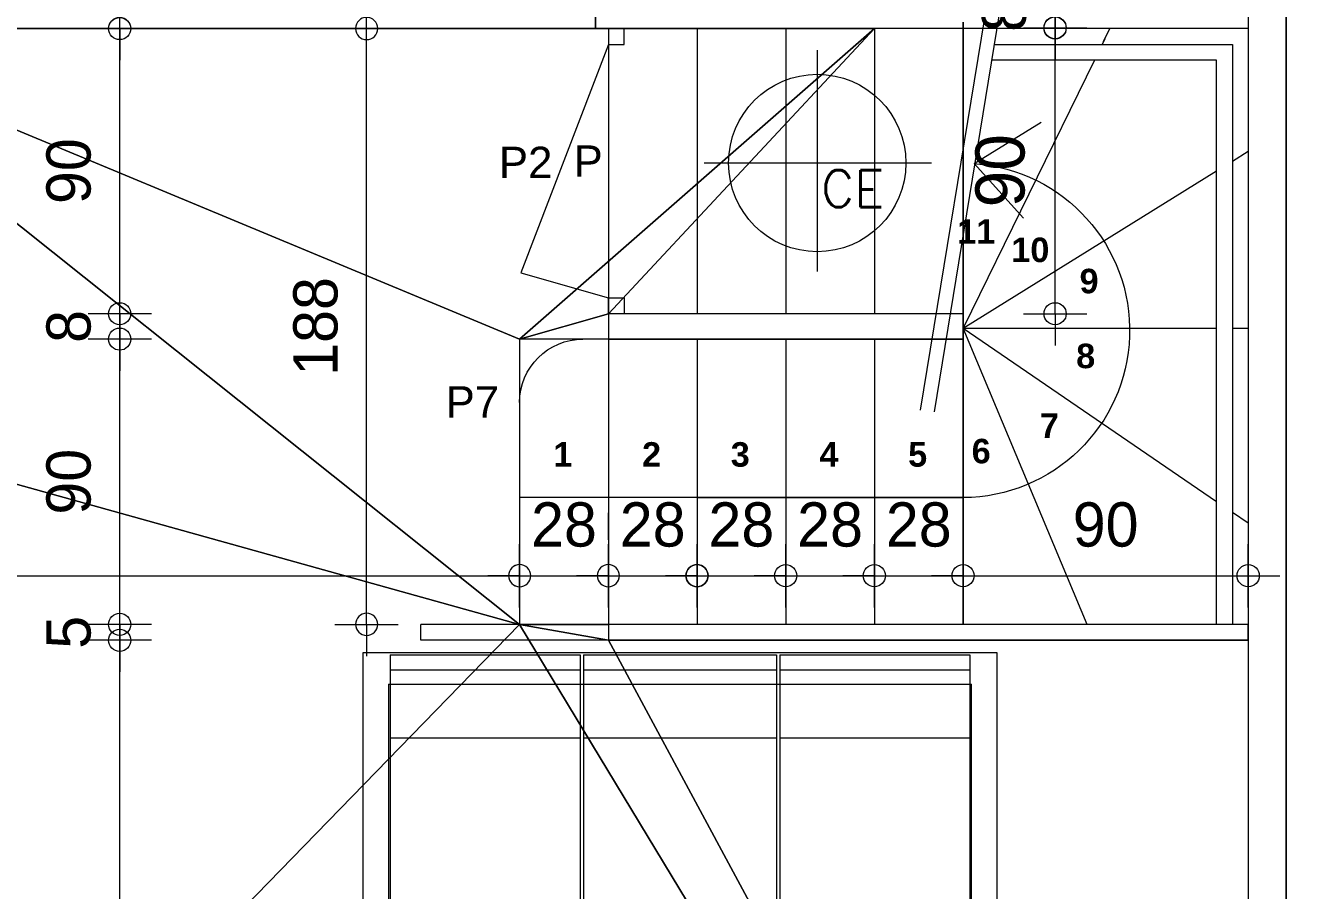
# Model space of a CAD drawing. Header units: metres. Extents: x -30.4 to 29.6, y -50.6 to 0.4.
# Drawn here: x -20.019 to -16.015, y -26.335 to -23.605 of the extents above; entities that cross this region are included whole.
import ezdxf
from ezdxf.enums import TextEntityAlignment as Align
from ezdxf.lldxf.tags import DXFTag

# ---------------------------------------------------------------- set-up
doc = ezdxf.new("R2010")
doc.units = ezdxf.units.M
doc.header["$MEASUREMENT"] = 0
doc.layers.add('Calque commun', color=7, linetype='Continuous')
doc.layers.add('Textes', color=7, linetype='Continuous')
doc.styles.add('Arial12', font='arialbd.ttf', dxfattribs={"height": 0.077267})
doc.styles.add('Arial4', font='arial.ttf', dxfattribs={"height": 0.098961})
doc.styles.add('Century Gothic', font='GOTHIC.TTF', dxfattribs={"height": 0.139636})
doc.styles.add('Century Gothic Gras', font='txt.shx', dxfattribs={"height": 0.116336})
doc.styles.add('Century Gothic19', font='GOTHIC.TTF', dxfattribs={"height": 0.155151})
tags = doc.linetypes.add('DASHDOT2', pattern=[0.5, 0.25, -0.125, 0, -0.125]).pattern_tags.tags
tags[10:11] = [DXFTag(74, 4), DXFTag(75, 0), DXFTag(340, '0'), DXFTag(46, 1.0), DXFTag(50, 0.0), DXFTag(44, 0.0), DXFTag(45, 0.0)]
tags[8:9] = [DXFTag(74, 4), DXFTag(75, 0), DXFTag(340, '0'), DXFTag(46, 1.0), DXFTag(50, 0.0), DXFTag(44, 0.0), DXFTag(45, 0.0)]
tags[6:7] = [DXFTag(74, 4), DXFTag(75, 0), DXFTag(340, '0'), DXFTag(46, 1.0), DXFTag(50, 0.0), DXFTag(44, 0.0), DXFTag(45, 0.0)]
tags[4:5] = [DXFTag(74, 4), DXFTag(75, 0), DXFTag(340, '0'), DXFTag(46, 1.0), DXFTag(50, 0.0), DXFTag(44, 0.0), DXFTag(45, 0.0)]
tags = doc.linetypes.add('DOT2', pattern=[0.125, 0, -0.125]).pattern_tags.tags
tags[6:7] = [DXFTag(74, 4), DXFTag(75, 0), DXFTag(340, '0'), DXFTag(46, 1.0), DXFTag(50, 0.0), DXFTag(44, 0.0), DXFTag(45, 0.0)]
tags[4:5] = [DXFTag(74, 4), DXFTag(75, 0), DXFTag(340, '0'), DXFTag(46, 1.0), DXFTag(50, 0.0), DXFTag(44, 0.0), DXFTag(45, 0.0)]
tags = doc.linetypes.add('HIDDEN', pattern=[0.375, 0.25, -0.125]).pattern_tags.tags
tags[6:7] = [DXFTag(74, 4), DXFTag(75, 0), DXFTag(340, '0'), DXFTag(46, 1.0), DXFTag(50, 0.0), DXFTag(44, 0.0), DXFTag(45, 0.0)]
tags[4:5] = [DXFTag(74, 4), DXFTag(75, 0), DXFTag(340, '0'), DXFTag(46, 1.0), DXFTag(50, 0.0), DXFTag(44, 0.0), DXFTag(45, 0.0)]
tags = doc.linetypes.add('HIDDEN2', pattern=[0.1875, 0.125, -0.0625]).pattern_tags.tags
tags[6:7] = [DXFTag(74, 4), DXFTag(75, 0), DXFTag(340, '0'), DXFTag(46, 1.0), DXFTag(50, 0.0), DXFTag(44, 0.0), DXFTag(45, 0.0)]
tags[4:5] = [DXFTag(74, 4), DXFTag(75, 0), DXFTag(340, '0'), DXFTag(46, 1.0), DXFTag(50, 0.0), DXFTag(44, 0.0), DXFTag(45, 0.0)]
tags = doc.linetypes.add('HIDDENX2', pattern=[0.75, 0.5, -0.25]).pattern_tags.tags
tags[6:7] = [DXFTag(74, 4), DXFTag(75, 0), DXFTag(340, '0'), DXFTag(46, 1.0), DXFTag(50, 0.0), DXFTag(44, 0.0), DXFTag(45, 0.0)]
tags[4:5] = [DXFTag(74, 4), DXFTag(75, 0), DXFTag(340, '0'), DXFTag(46, 1.0), DXFTag(50, 0.0), DXFTag(44, 0.0), DXFTag(45, 0.0)]

# ---------------------------------------------------------------- blocks, each defined once
blk = doc.blocks.new('Block25478')
at = {"layer": 'Calque commun', "color": 7, "linetype": 'Continuous', "lineweight": 9}
for p, q in [((-16.0388, -20.8153), (-16.0388, -29.4153)), ((-16.1588, -20.9353), (-16.1588, -29.2952))]:
    blk.add_line(p, q, dxfattribs=at)
blk = doc.blocks.new('ce')
at = {"layer": 'Calque commun', "color": 6, "linetype": 'Continuous', "lineweight": 9}
for p, q in [((0.0007, 0.3427), (0.0007, -0.3562)), ((-0.3566, -0.0007), (0.3605, -0.0007))]:
    blk.add_line(p, q, dxfattribs=at)
blk.add_arc((0, 0), 0.28, 0, 359.9994, dxfattribs=at)
at = {"layer": 'Calque commun', "color": 6, "linetype": 'ByBlock', "lineweight": -2, "style": 'Century Gothic Gras'}
blk.add_text('CE', height=0.11634, rotation=359.9993, dxfattribs=at).set_placement((0.0123, -0.0123), align=Align.BOTTOM_LEFT)
blk = doc.blocks.new('sofa3')
at = {"layer": 'Calque commun', "color": 8, "linetype": 'ByBlock', "lineweight": 9}
for p, q in [((0, 0), (0, -0.8)), ((2, 0), (0, 0)), ((2, 0), (2, 0)), ((2, 0), (2, 0)), ((2, 0), (2, 0)), ((2, 0), (2, 0)), ((2, -0.8), (2, 0)), ((0.685, -0.0067), (0.085, -0.0067)), ((0.085, -0.0067), (0.085, -0.1)), ((0.685, -0.0067), (0.685, -0.1)), ((1.305, -0.0067), (0.695, -0.0067)), ((0.695, -0.0067), (0.695, -0.1)), ((1.305, -0.0067), (1.305, -0.1)), ((1.915, -0.0067), (1.315, -0.0067)), ((1.315, -0.0067), (1.315, -0.1)), ((1.915, -0.0067), (1.915, -0.1)), ((0.685, -0.054), (0.085, -0.054)), ((1.305, -0.054), (0.695, -0.054)), ((1.915, -0.054), (1.315, -0.054)), ((0.08, -0.1), (0.08, -0.1)), ((0.08, -0.1), (0.08, -0.1)), ((0.08, -0.1), (0.08, -0.1)), ((0.08, -0.1), (0.08, -0.1)), ((0.085, -0.1), (0.08, -0.1)), ((0.08, -0.74), (0.08, -0.1)), ((0.685, -0.1), (0.085, -0.1)), ((0.085, -0.1), (0.085, -0.14)), ((0.085, -0.11), (0.085, -0.11)), ((0.085, -0.11), (0.085, -0.11)), ((0.695, -0.1), (0.685, -0.1)), ((0.685, -0.1), (0.685, -0.14)), ((0.685, -0.11), (0.685, -0.11)), ((0.685, -0.11), (0.685, -0.11)), ((1.305, -0.1), (0.695, -0.1)), ((0.695, -0.1), (0.695, -0.14)), ((0.695, -0.11), (0.695, -0.11)), ((0.695, -0.11), (0.695, -0.11)), ((1.315, -0.1), (1.305, -0.1)), ((1.305, -0.1), (1.305, -0.14)), ((1.305, -0.11), (1.305, -0.11)), ((1.305, -0.11), (1.305, -0.11)), ((1.915, -0.1), (1.315, -0.1)), ((1.315, -0.1), (1.315, -0.14)), ((1.315, -0.11), (1.315, -0.11)), ((1.315, -0.11), (1.315, -0.11)), ((1.92, -0.1), (1.915, -0.1)), ((1.915, -0.1), (1.915, -0.14)), ((1.915, -0.11), (1.915, -0.11)), ((1.915, -0.11), (1.915, -0.11)), ((1.92, -0.1), (1.92, -0.1)), ((1.92, -0.1), (1.92, -0.1)), ((1.92, -0.1), (1.92, -0.1)), ((1.92, -0.1), (1.92, -0.1)), ((1.92, -0.1), (1.92, -0.74)), ((0.085, -0.14), (0.085, -0.81)), ((0.685, -0.14), (0.685, -0.81)), ((0.695, -0.14), (0.695, -0.81)), ((1.305, -0.14), (1.305, -0.81)), ((1.315, -0.14), (1.315, -0.81)), ((1.915, -0.14), (1.915, -0.81)), ((0.085, -0.27), (0.685, -0.27)), ((0.695, -0.27), (1.305, -0.27)), ((1.315, -0.27), (1.915, -0.27)), ((0.08, -0.76), (0.08, -0.74)), ((0.08, -0.8), (0.08, -0.76)), ((1.92, -0.74), (1.92, -0.76)), ((1.92, -0.76), (1.92, -0.8)), ((0, -0.8), (0, -0.8)), ((0, -0.8), (0, -0.8)), ((0, -0.8), (0.08, -0.8)), ((0.08, -0.8), (0.08, -0.8)), ((0.08, -0.8), (0.08, -0.8)), ((1.92, -0.8), (1.92, -0.8)), ((1.92, -0.8), (1.92, -0.8)), ((1.92, -0.8), (2, -0.8)), ((0.085, -0.81), (0.085, -0.81)), ((0.085, -0.81), (0.085, -0.81)), ((0.085, -0.81), (0.685, -0.81)), ((0.685, -0.81), (0.685, -0.81)), ((0.685, -0.81), (0.685, -0.81)), ((0.695, -0.81), (0.695, -0.81)), ((0.695, -0.81), (0.695, -0.81)), ((0.695, -0.81), (1.305, -0.81)), ((1.305, -0.81), (1.305, -0.81)), ((1.305, -0.81), (1.305, -0.81)), ((1.315, -0.81), (1.315, -0.81)), ((1.315, -0.81), (1.315, -0.81)), ((1.315, -0.81), (1.915, -0.81)), ((1.915, -0.81), (1.915, -0.81)), ((1.915, -0.81), (1.915, -0.81))]:
    blk.add_line(p, q, dxfattribs=at)
blk = doc.blocks.new('XMODULE1PG3')
at = {"layer": 'Calque commun', "color": 5, "linetype": 'Continuous', "lineweight": 9}
blk.add_arc((0, 0), 0.5, 0, 359.9994, dxfattribs=at)
blk = doc.blocks.new('XMODULE1PG4')
at = {"layer": 'Calque commun', "color": 5, "linetype": 'Continuous', "lineweight": 9}
blk.add_arc((0, 0), 0.5, 0, 359.9994, dxfattribs=at)
blk = doc.blocks.new('DimLine53356')
at = {"layer": 'Calque commun', "color": 5, "linetype": 'Continuous', "lineweight": 9}
for p, q in [((11.9815, -20.4977), (11.9815, -20.2977)), ((12.8815, -20.4977), (12.8815, -20.2977)), ((11.9815, -20.3977), (11.8815, -20.3977)), ((11.9815, -20.3977), (12.8815, -20.3977)), ((12.8815, -20.3977), (12.9815, -20.3977))]:
    blk.add_line(p, q, dxfattribs=at)
at = {"layer": 'Calque commun', "color": 5, "linetype": 'Continuous', "lineweight": 9, "extrusion": (0, 0, -1), "xscale": 0.07000000029802322, "yscale": 0.07000000029802322, "zscale": 0.07000000029802322}
for name, p in [('XMODULE1PG3', (-11.9815, -20.3977)), ('XMODULE1PG4', (-12.8815, -20.3977))]:
    blk.add_blockref(name, p, dxfattribs=at)
at = {"layer": 'Calque commun', "color": 5, "linetype": 'Continuous', "lineweight": 9, "style": 'Century Gothic'}
blk.add_text('90', height=0.13964, dxfattribs=at).set_placement((12.4315, -20.3477), align=Align.BOTTOM_CENTER)
blk = doc.blocks.new('XMODULE1PG5')
at = {"layer": 'Calque commun', "color": 5, "linetype": 'Continuous', "lineweight": 9}
blk.add_arc((0, 0), 0.5, 0, 359.9994, dxfattribs=at)
blk = doc.blocks.new('XMODULE1PG6')
at = {"layer": 'Calque commun', "color": 5, "linetype": 'Continuous', "lineweight": 9}
blk.add_arc((0, 0), 0.5, 0, 359.9994, dxfattribs=at)
blk = doc.blocks.new('DimLine53364')
at = {"layer": 'Calque commun', "color": 5, "linetype": 'Continuous', "lineweight": 9}
for p, q in [((11.7015, -20.4977), (11.7015, -20.2977)), ((11.9815, -20.4977), (11.9815, -20.2977)), ((11.7015, -20.3977), (11.6015, -20.3977)), ((11.7015, -20.3977), (11.9815, -20.3977)), ((11.9815, -20.3977), (12.0815, -20.3977))]:
    blk.add_line(p, q, dxfattribs=at)
at = {"layer": 'Calque commun', "color": 5, "linetype": 'Continuous', "lineweight": 9, "extrusion": (0, 0, -1), "xscale": 0.07000000029802322, "yscale": 0.07000000029802322, "zscale": 0.07000000029802322}
for name, p in [('XMODULE1PG5', (-11.7015, -20.3977)), ('XMODULE1PG6', (-11.9815, -20.3977))]:
    blk.add_blockref(name, p, dxfattribs=at)
at = {"layer": 'Calque commun', "color": 5, "linetype": 'Continuous', "lineweight": 9, "style": 'Century Gothic'}
blk.add_text('28', height=0.13964, dxfattribs=at).set_placement((11.8415, -20.3477), align=Align.BOTTOM_CENTER)
blk = doc.blocks.new('XMODULE1PG7')
at = {"layer": 'Calque commun', "color": 5, "linetype": 'Continuous', "lineweight": 9}
blk.add_arc((0, 0), 0.5, 0, 359.9994, dxfattribs=at)
blk = doc.blocks.new('XMODULE1PG8')
at = {"layer": 'Calque commun', "color": 5, "linetype": 'Continuous', "lineweight": 9}
blk.add_arc((0, 0), 0.5, 0, 359.9994, dxfattribs=at)
blk = doc.blocks.new('DimLine53372')
at = {"layer": 'Calque commun', "color": 5, "linetype": 'Continuous', "lineweight": 9}
for p, q in [((11.4215, -20.4977), (11.4215, -20.2977)), ((11.7015, -20.4977), (11.7015, -20.2977)), ((11.4215, -20.3977), (11.3215, -20.3977)), ((11.4215, -20.3977), (11.7015, -20.3977)), ((11.7015, -20.3977), (11.8015, -20.3977))]:
    blk.add_line(p, q, dxfattribs=at)
at = {"layer": 'Calque commun', "color": 5, "linetype": 'Continuous', "lineweight": 9, "extrusion": (0, 0, -1), "xscale": 0.07000000029802322, "yscale": 0.07000000029802322, "zscale": 0.07000000029802322}
for name, p in [('XMODULE1PG7', (-11.4215, -20.3977)), ('XMODULE1PG8', (-11.7015, -20.3977))]:
    blk.add_blockref(name, p, dxfattribs=at)
at = {"layer": 'Calque commun', "color": 5, "linetype": 'Continuous', "lineweight": 9, "style": 'Century Gothic'}
blk.add_text('28', height=0.13964, dxfattribs=at).set_placement((11.5615, -20.3477), align=Align.BOTTOM_CENTER)
blk = doc.blocks.new('XMODULE1PG9')
at = {"layer": 'Calque commun', "color": 5, "linetype": 'Continuous', "lineweight": 9}
blk.add_arc((0, 0), 0.5, 0, 359.9994, dxfattribs=at)
blk = doc.blocks.new('XMODULE1PG10')
at = {"layer": 'Calque commun', "color": 5, "linetype": 'Continuous', "lineweight": 9}
blk.add_arc((0, 0), 0.5, 0, 359.9994, dxfattribs=at)
blk = doc.blocks.new('DimLine53380')
at = {"layer": 'Calque commun', "color": 5, "linetype": 'Continuous', "lineweight": 9}
for p, q in [((11.1415, -20.4977), (11.1415, -20.2977)), ((11.4215, -20.4977), (11.4215, -20.2977)), ((11.1415, -20.3977), (11.0415, -20.3977)), ((11.1415, -20.3977), (11.4215, -20.3977)), ((11.4215, -20.3977), (11.5215, -20.3977))]:
    blk.add_line(p, q, dxfattribs=at)
at = {"layer": 'Calque commun', "color": 5, "linetype": 'Continuous', "lineweight": 9, "extrusion": (0, 0, -1), "xscale": 0.07000000029802322, "yscale": 0.07000000029802322, "zscale": 0.07000000029802322}
for name, p in [('XMODULE1PG9', (-11.1415, -20.3977)), ('XMODULE1PG10', (-11.4215, -20.3977))]:
    blk.add_blockref(name, p, dxfattribs=at)
at = {"layer": 'Calque commun', "color": 5, "linetype": 'Continuous', "lineweight": 9, "style": 'Century Gothic'}
blk.add_text('28', height=0.13964, dxfattribs=at).set_placement((11.2815, -20.3477), align=Align.BOTTOM_CENTER)
blk = doc.blocks.new('XMODULE1PG11')
at = {"layer": 'Calque commun', "color": 5, "linetype": 'Continuous', "lineweight": 9}
blk.add_arc((0, 0), 0.5, 0, 359.9994, dxfattribs=at)
blk = doc.blocks.new('XMODULE1PG12')
at = {"layer": 'Calque commun', "color": 5, "linetype": 'Continuous', "lineweight": 9}
blk.add_arc((0, 0), 0.5, 0, 359.9994, dxfattribs=at)
blk = doc.blocks.new('DimLine53388')
at = {"layer": 'Calque commun', "color": 5, "linetype": 'Continuous', "lineweight": 9}
for p, q in [((6.8815, -20.2977), (6.8815, -20.4977)), ((10.5816, -20.4977), (10.5816, -20.2977)), ((6.8815, -20.3977), (6.7815, -20.3977)), ((6.8815, -20.3977), (10.5816, -20.3977)), ((10.5816, -20.3977), (10.6816, -20.3977))]:
    blk.add_line(p, q, dxfattribs=at)
at = {"layer": 'Calque commun', "color": 5, "linetype": 'Continuous', "lineweight": 9, "xscale": 0.07000000029802322, "yscale": 0.07000000029802322, "zscale": 0.07000000029802322}
for name, p in [('XMODULE1PG11', (6.8815, -20.3977)), ('XMODULE1PG12', (10.5816, -20.3977))]:
    blk.add_blockref(name, p, dxfattribs=at)
at = {"layer": 'Calque commun', "color": 5, "linetype": 'Continuous', "lineweight": 9, "style": 'Century Gothic'}
blk.add_text('370', height=0.13964, dxfattribs=at).set_placement((8.7315, -20.3477), align=Align.BOTTOM_CENTER)
blk = doc.blocks.new('XMODULE1PG13')
at = {"layer": 'Calque commun', "color": 5, "linetype": 'Continuous', "lineweight": 9}
blk.add_arc((0, 0), 0.5, 0, 359.9994, dxfattribs=at)
blk = doc.blocks.new('XMODULE1PG14')
at = {"layer": 'Calque commun', "color": 5, "linetype": 'Continuous', "lineweight": 9}
blk.add_arc((0, 0), 0.5, 0, 359.9994, dxfattribs=at)
blk = doc.blocks.new('DimLine53396')
at = {"layer": 'Calque commun', "color": 5, "linetype": 'Continuous', "lineweight": 9}
for p, q in [((9.3189, -20.6013), (9.3189, -20.5013)), ((9.4189, -20.6013), (9.2189, -20.6013)), ((9.3189, -24.3512), (9.3189, -20.6013)), ((9.2189, -24.3512), (9.4189, -24.3512)), ((9.3189, -24.3512), (9.3189, -24.4512))]:
    blk.add_line(p, q, dxfattribs=at)
at = {"layer": 'Calque commun', "color": 5, "linetype": 'Continuous', "lineweight": 9, "extrusion": (0, 0, -1), "xscale": 0.07000000029802322, "yscale": 0.07000000029802322, "zscale": 0.07000000029802322, "rotation": 90}
for name, p in [('XMODULE1PG14', (-9.3189, -20.6013)), ('XMODULE1PG13', (-9.3189, -24.3512))]:
    blk.add_blockref(name, p, dxfattribs=at)
at = {"layer": 'Calque commun', "color": 5, "linetype": 'Continuous', "lineweight": 9, "style": 'Century Gothic'}
blk.add_text('375', height=0.13964, rotation=90.0001, dxfattribs=at).set_placement((9.2689, -22.4762), align=Align.BOTTOM_CENTER)
blk = doc.blocks.new('XMODULE1PG15')
at = {"layer": 'Calque commun', "color": 5, "linetype": 'Continuous', "lineweight": 9}
blk.add_arc((0, 0), 0.5, 0, 359.9994, dxfattribs=at)
blk = doc.blocks.new('XMODULE1PG16')
at = {"layer": 'Calque commun', "color": 5, "linetype": 'Continuous', "lineweight": 9}
blk.add_arc((0, 0), 0.5, 0, 359.9994, dxfattribs=at)
blk = doc.blocks.new('DimLine53404')
at = {"layer": 'Calque commun', "color": 5, "linetype": 'Continuous', "lineweight": 9}
for p, q in [((9.3189, -20.5513), (9.3189, -20.4513)), ((9.4189, -20.5513), (9.2189, -20.5513)), ((9.3189, -20.6013), (9.3189, -20.5513)), ((9.4189, -20.6013), (9.2189, -20.6013)), ((9.3189, -20.6013), (9.3189, -20.7013))]:
    blk.add_line(p, q, dxfattribs=at)
at = {"layer": 'Calque commun', "color": 5, "linetype": 'Continuous', "lineweight": 9, "extrusion": (0, 0, -1), "xscale": 0.07000000029802322, "yscale": 0.07000000029802322, "zscale": 0.07000000029802322, "rotation": 90}
for name, p in [('XMODULE1PG16', (-9.3189, -20.5513)), ('XMODULE1PG15', (-9.3189, -20.6013))]:
    blk.add_blockref(name, p, dxfattribs=at)
at = {"layer": 'Calque commun', "color": 5, "linetype": 'Continuous', "lineweight": 9, "style": 'Century Gothic'}
blk.add_text('5', height=0.1396, rotation=90, dxfattribs=at).set_placement((9.2689, -20.5763), align=Align.BOTTOM_CENTER)
blk = doc.blocks.new('XMODULE1PG17')
at = {"layer": 'Calque commun', "color": 5, "linetype": 'Continuous', "lineweight": 9}
blk.add_arc((0, 0), 0.5, 0, 359.9994, dxfattribs=at)
blk = doc.blocks.new('XMODULE1PG18')
at = {"layer": 'Calque commun', "color": 5, "linetype": 'Continuous', "lineweight": 9}
blk.add_arc((0, 0), 0.5, 0, 359.9994, dxfattribs=at)
blk = doc.blocks.new('DimLine53412')
at = {"layer": 'Calque commun', "color": 5, "linetype": 'Continuous', "lineweight": 9}
for p, q in [((9.3189, -19.6512), (9.3189, -19.5512)), ((9.4189, -19.6512), (9.2189, -19.6512)), ((9.3189, -20.5513), (9.3189, -19.6512)), ((9.4189, -20.5513), (9.2189, -20.5513)), ((9.3189, -20.5513), (9.3189, -20.6513))]:
    blk.add_line(p, q, dxfattribs=at)
at = {"layer": 'Calque commun', "color": 5, "linetype": 'Continuous', "lineweight": 9, "extrusion": (0, 0, -1), "xscale": 0.07000000029802322, "yscale": 0.07000000029802322, "zscale": 0.07000000029802322, "rotation": 90}
for name, p in [('XMODULE1PG18', (-9.3189, -19.6512)), ('XMODULE1PG17', (-9.3189, -20.5513))]:
    blk.add_blockref(name, p, dxfattribs=at)
at = {"layer": 'Calque commun', "color": 5, "linetype": 'Continuous', "lineweight": 9, "style": 'Century Gothic'}
blk.add_text('90', height=0.13964, rotation=90, dxfattribs=at).set_placement((9.2689, -20.1012), align=Align.BOTTOM_CENTER)
blk = doc.blocks.new('XMODULE1PG19')
at = {"layer": 'Calque commun', "color": 5, "linetype": 'Continuous', "lineweight": 9}
blk.add_arc((0, 0), 0.5, 0, 359.9994, dxfattribs=at)
blk = doc.blocks.new('XMODULE1PG20')
at = {"layer": 'Calque commun', "color": 5, "linetype": 'Continuous', "lineweight": 9}
blk.add_arc((0, 0), 0.5, 0, 359.9994, dxfattribs=at)
blk = doc.blocks.new('DimLine53420')
at = {"layer": 'Calque commun', "color": 5, "linetype": 'Continuous', "lineweight": 9}
for p, q in [((9.3189, -19.5712), (9.3189, -19.4712)), ((9.4189, -19.5712), (9.2189, -19.5712)), ((9.3189, -19.6512), (9.3189, -19.5712)), ((9.4189, -19.6512), (9.2189, -19.6512)), ((9.3189, -19.6512), (9.3189, -19.7512))]:
    blk.add_line(p, q, dxfattribs=at)
at = {"layer": 'Calque commun', "color": 5, "linetype": 'Continuous', "lineweight": 9, "extrusion": (0, 0, -1), "xscale": 0.07000000029802322, "yscale": 0.07000000029802322, "zscale": 0.07000000029802322, "rotation": 90}
for name, p in [('XMODULE1PG20', (-9.3189, -19.5712)), ('XMODULE1PG19', (-9.3189, -19.6512))]:
    blk.add_blockref(name, p, dxfattribs=at)
at = {"layer": 'Calque commun', "color": 5, "linetype": 'Continuous', "lineweight": 9, "style": 'Century Gothic'}
blk.add_text('8', height=0.1396, rotation=89.998, dxfattribs=at).set_placement((9.2689, -19.6112), align=Align.BOTTOM_CENTER)
blk = doc.blocks.new('XMODULE1PG21')
at = {"layer": 'Calque commun', "color": 5, "linetype": 'Continuous', "lineweight": 9}
blk.add_arc((0, 0), 0.5, 0, 359.9994, dxfattribs=at)
blk = doc.blocks.new('XMODULE1PG22')
at = {"layer": 'Calque commun', "color": 5, "linetype": 'Continuous', "lineweight": 9}
blk.add_arc((0, 0), 0.5, 0, 359.9994, dxfattribs=at)
blk = doc.blocks.new('DimLine53428')
at = {"layer": 'Calque commun', "color": 5, "linetype": 'Continuous', "lineweight": 9}
for p, q in [((9.3189, -18.6712), (9.3189, -18.5712)), ((9.4189, -18.6712), (9.2189, -18.6712)), ((9.3189, -19.5712), (9.3189, -18.6712)), ((9.4189, -19.5712), (9.2189, -19.5712)), ((9.3189, -19.5712), (9.3189, -19.6712))]:
    blk.add_line(p, q, dxfattribs=at)
at = {"layer": 'Calque commun', "color": 5, "linetype": 'Continuous', "lineweight": 9, "extrusion": (0, 0, -1), "xscale": 0.07000000029802322, "yscale": 0.07000000029802322, "zscale": 0.07000000029802322, "rotation": 90}
for name, p in [('XMODULE1PG22', (-9.3189, -18.6712)), ('XMODULE1PG21', (-9.3189, -19.5712))]:
    blk.add_blockref(name, p, dxfattribs=at)
at = {"layer": 'Calque commun', "color": 5, "linetype": 'Continuous', "lineweight": 9, "style": 'Century Gothic'}
blk.add_text('90', height=0.13964, rotation=90, dxfattribs=at).set_placement((9.2689, -19.1212), align=Align.BOTTOM_CENTER)
blk = doc.blocks.new('XMODULE1PG23')
at = {"layer": 'Calque commun', "color": 5, "linetype": 'Continuous', "lineweight": 9}
blk.add_arc((0, 0), 0.5, 0, 359.9994, dxfattribs=at)
blk = doc.blocks.new('XMODULE1PG24')
at = {"layer": 'Calque commun', "color": 5, "linetype": 'Continuous', "lineweight": 9}
blk.add_arc((0, 0), 0.5, 0, 359.9994, dxfattribs=at)
blk = doc.blocks.new('DimLine53444')
at = {"layer": 'Calque commun', "color": 5, "linetype": 'Continuous', "lineweight": 9}
for p, q in [((9.3189, -15.9912), (9.3189, -15.8912)), ((9.2189, -15.9912), (9.4189, -15.9912)), ((9.3189, -18.6713), (9.3189, -15.9912)), ((9.4189, -18.6713), (9.2189, -18.6713)), ((9.3189, -18.6713), (9.3189, -18.7713))]:
    blk.add_line(p, q, dxfattribs=at)
at = {"layer": 'Calque commun', "color": 5, "linetype": 'Continuous', "lineweight": 9, "extrusion": (0, 0, -1), "xscale": 0.07000000029802322, "yscale": 0.07000000029802322, "zscale": 0.07000000029802322, "rotation": 90}
for name, p in [('XMODULE1PG24', (-9.3189, -15.9912)), ('XMODULE1PG23', (-9.3189, -18.6713))]:
    blk.add_blockref(name, p, dxfattribs=at)
at = {"layer": 'Calque commun', "color": 5, "linetype": 'Continuous', "lineweight": 9, "style": 'Century Gothic'}
blk.add_text('268', height=0.13964, rotation=90, dxfattribs=at).set_placement((9.2689, -17.3312), align=Align.BOTTOM_CENTER)
blk = doc.blocks.new('XMODULE1PG33')
at = {"layer": 'Calque commun', "color": 5, "linetype": 'Continuous', "lineweight": 9}
blk.add_arc((0, 0), 0.5, 0, 359.9994, dxfattribs=at)
blk = doc.blocks.new('XMODULE1PG34')
at = {"layer": 'Calque commun', "color": 5, "linetype": 'Continuous', "lineweight": 9}
blk.add_arc((0, 0), 0.5, 0, 359.9994, dxfattribs=at)
blk = doc.blocks.new('DimLine53484')
at = {"layer": 'Calque commun', "color": 5, "linetype": 'Continuous', "lineweight": 9}
for p, q in [((12.272, -17.6912), (12.272, -17.5912)), ((12.372, -17.6912), (12.172, -17.6912)), ((12.272, -18.5912), (12.272, -17.6912)), ((12.372, -18.5912), (12.172, -18.5912)), ((12.272, -18.5912), (12.272, -18.6912))]:
    blk.add_line(p, q, dxfattribs=at)
at = {"layer": 'Calque commun', "color": 5, "linetype": 'Continuous', "lineweight": 9, "extrusion": (0, 0, -1), "xscale": 0.07000000029802322, "yscale": 0.07000000029802322, "zscale": 0.07000000029802322, "rotation": 90}
for name, p in [('XMODULE1PG34', (-12.272, -17.6912)), ('XMODULE1PG33', (-12.272, -18.5912))]:
    blk.add_blockref(name, p, dxfattribs=at)
at = {"layer": 'Calque commun', "color": 5, "linetype": 'Continuous', "lineweight": 9, "style": 'Century Gothic'}
blk.add_text('90', height=0.13964, rotation=90, dxfattribs=at).set_placement((12.222, -18.1412), align=Align.BOTTOM_CENTER)
blk = doc.blocks.new('XMODULE1PG41')
at = {"layer": 'Calque commun', "color": 5, "linetype": 'Continuous', "lineweight": 9}
blk.add_arc((0, 0), 0.5, 0, 359.9994, dxfattribs=at)
blk = doc.blocks.new('XMODULE1PG42')
at = {"layer": 'Calque commun', "color": 5, "linetype": 'Continuous', "lineweight": 9}
blk.add_arc((0, 0), 0.5, 0, 359.9994, dxfattribs=at)
blk = doc.blocks.new('DimLine53966')
at = {"layer": 'Calque commun', "color": 5, "linetype": 'Continuous', "lineweight": 9}
for p, q in [((12.272, -18.6687), (12.272, -18.5687)), ((12.172, -18.6687), (12.372, -18.6687)), ((12.272, -19.5712), (12.272, -18.6687)), ((12.172, -19.5712), (12.372, -19.5712)), ((12.272, -19.5712), (12.272, -19.6712))]:
    blk.add_line(p, q, dxfattribs=at)
at = {"layer": 'Calque commun', "color": 5, "linetype": 'Continuous', "lineweight": 9, "extrusion": (0, 0, -1), "xscale": 0.07000000029802322, "yscale": 0.07000000029802322, "zscale": 0.07000000029802322, "rotation": 90}
for name, p in [('XMODULE1PG42', (-12.272, -18.6687)), ('XMODULE1PG41', (-12.272, -19.5712))]:
    blk.add_blockref(name, p, dxfattribs=at)
at = {"layer": 'Calque commun', "color": 5, "linetype": 'Continuous', "lineweight": 9, "style": 'Century Gothic19'}
blk.add_text('90', height=0.15515, rotation=90, dxfattribs=at).set_placement((12.222, -19.1199), align=Align.BOTTOM_CENTER)
blk = doc.blocks.new('XMODULE1PG53')
at = {"layer": 'Calque commun', "color": 5, "linetype": 'Continuous', "lineweight": 9}
blk.add_arc((0, 0), 0.5, 0, 359.9994, dxfattribs=at)
blk = doc.blocks.new('XMODULE1PG54')
at = {"layer": 'Calque commun', "color": 5, "linetype": 'Continuous', "lineweight": 9}
blk.add_arc((0, 0), 0.5, 0, 359.9994, dxfattribs=at)
blk = doc.blocks.new('DimLine55987')
at = {"layer": 'Calque commun', "color": 5, "linetype": 'Continuous', "lineweight": 9}
for p, q in [((10.8615, -20.4977), (10.8615, -20.2977)), ((11.1415, -20.4977), (11.1415, -20.2977)), ((10.8615, -20.3977), (10.7615, -20.3977)), ((10.8615, -20.3977), (11.1415, -20.3977)), ((11.1415, -20.3977), (11.2415, -20.3977))]:
    blk.add_line(p, q, dxfattribs=at)
at = {"layer": 'Calque commun', "color": 5, "linetype": 'Continuous', "lineweight": 9, "xscale": 0.07000000029802322, "yscale": 0.07000000029802322, "zscale": 0.07000000029802322}
for name, p in [('XMODULE1PG53', (10.8615, -20.3977)), ('XMODULE1PG54', (11.1415, -20.3977))]:
    blk.add_blockref(name, p, dxfattribs=at)
at = {"layer": 'Calque commun', "color": 5, "linetype": 'Continuous', "lineweight": 9, "style": 'Century Gothic'}
blk.add_text('28', height=0.13964, dxfattribs=at).set_placement((11.0015, -20.3477), align=Align.BOTTOM_CENTER)
blk = doc.blocks.new('XMODULE1PG55')
at = {"layer": 'Calque commun', "color": 5, "linetype": 'Continuous', "lineweight": 9}
blk.add_arc((0, 0), 0.5, 0, 359.9994, dxfattribs=at)
blk = doc.blocks.new('XMODULE1PG56')
at = {"layer": 'Calque commun', "color": 5, "linetype": 'Continuous', "lineweight": 9}
blk.add_arc((0, 0), 0.5, 0, 359.9994, dxfattribs=at)
blk = doc.blocks.new('DimLine55995')
at = {"layer": 'Calque commun', "color": 5, "linetype": 'Continuous', "lineweight": 9}
for p, q in [((10.5815, -20.4977), (10.5815, -20.2977)), ((10.8615, -20.4977), (10.8615, -20.2977)), ((10.5815, -20.3977), (10.4815, -20.3977)), ((10.5815, -20.3977), (10.8615, -20.3977)), ((10.8615, -20.3977), (10.9615, -20.3977))]:
    blk.add_line(p, q, dxfattribs=at)
at = {"layer": 'Calque commun', "color": 5, "linetype": 'Continuous', "lineweight": 9, "xscale": 0.07000000029802322, "yscale": 0.07000000029802322, "zscale": 0.07000000029802322}
for name, p in [('XMODULE1PG55', (10.5815, -20.3977)), ('XMODULE1PG56', (10.8615, -20.3977))]:
    blk.add_blockref(name, p, dxfattribs=at)
at = {"layer": 'Calque commun', "color": 5, "linetype": 'Continuous', "lineweight": 9, "style": 'Century Gothic'}
blk.add_text('28', height=0.13964, dxfattribs=at).set_placement((10.7215, -20.3477), align=Align.BOTTOM_CENTER)
blk = doc.blocks.new('XMODULE1PG57')
at = {"layer": 'Calque commun', "color": 5, "linetype": 'Continuous', "lineweight": 9}
blk.add_arc((0, 0), 0.5, 0, 359.9994, dxfattribs=at)
blk = doc.blocks.new('XMODULE1PG58')
at = {"layer": 'Calque commun', "color": 5, "linetype": 'Continuous', "lineweight": 9}
blk.add_arc((0, 0), 0.5, 0, 359.9994, dxfattribs=at)
blk = doc.blocks.new('DimLine59627')
at = {"layer": 'Calque commun', "color": 5, "linetype": 'Continuous', "lineweight": 9}
for p, q in [((12.272, -18.5897), (12.272, -18.4897)), ((12.372, -18.5897), (12.172, -18.5897)), ((12.272, -18.6697), (12.272, -18.5897)), ((12.372, -18.6697), (12.172, -18.6697)), ((12.272, -18.6697), (12.272, -18.7697))]:
    blk.add_line(p, q, dxfattribs=at)
at = {"layer": 'Calque commun', "color": 5, "linetype": 'Continuous', "lineweight": 9, "extrusion": (0, 0, -1), "xscale": 0.07000000029802322, "yscale": 0.07000000029802322, "zscale": 0.07000000029802322, "rotation": 90}
for name, p in [('XMODULE1PG58', (-12.272, -18.5897)), ('XMODULE1PG57', (-12.272, -18.6697))]:
    blk.add_blockref(name, p, dxfattribs=at)
at = {"layer": 'Calque commun', "color": 5, "linetype": 'Continuous', "lineweight": 9, "style": 'Century Gothic'}
blk.add_text('8', height=0.1396, rotation=89.9973, dxfattribs=at).set_placement((12.222, -18.6297), align=Align.BOTTOM_CENTER)
blk = doc.blocks.new('XMODULE1PG59')
at = {"layer": 'Calque commun', "color": 5, "linetype": 'Continuous', "lineweight": 9}
blk.add_arc((0, 0), 0.5, 0, 359.9994, dxfattribs=at)
blk = doc.blocks.new('XMODULE1PG60')
at = {"layer": 'Calque commun', "color": 5, "linetype": 'Continuous', "lineweight": 9}
blk.add_arc((0, 0), 0.5, 0, 359.9994, dxfattribs=at)
blk = doc.blocks.new('DimLine60835')
at = {"layer": 'Calque commun', "color": 5, "linetype": 'Continuous', "lineweight": 9}
for p, q in [((10.0984, -18.6712), (10.0984, -18.5712)), ((9.9984, -18.6712), (10.1984, -18.6712)), ((10.0984, -20.5513), (10.0984, -18.6712)), ((9.9984, -20.5513), (10.1984, -20.5513)), ((10.0984, -20.5513), (10.0984, -20.6513))]:
    blk.add_line(p, q, dxfattribs=at)
at = {"layer": 'Calque commun', "color": 5, "linetype": 'Continuous', "lineweight": 9, "xscale": 0.07000000029802322, "yscale": 0.07000000029802322, "zscale": 0.07000000029802322, "rotation": 90}
for name, p in [('XMODULE1PG60', (10.0984, -18.6712)), ('XMODULE1PG59', (10.0984, -20.5513))]:
    blk.add_blockref(name, p, dxfattribs=at)
at = {"layer": 'Calque commun', "color": 5, "linetype": 'Continuous', "lineweight": 9, "style": 'Century Gothic'}
blk.add_text('188', height=0.13964, rotation=90, dxfattribs=at).set_placement((10.0484, -19.6113), align=Align.BOTTOM_CENTER)
blk = doc.blocks.new('XMODULE1PG73')
at = {"layer": 'Calque commun', "color": 7, "linetype": 'DASHDOT2', "lineweight": 9}
for p, q in [((11.8474, -19.875), (12.0772, -18.4685)), ((11.8914, -19.8805), (12.1211, -18.474))]:
    blk.add_line(p, q, dxfattribs=at)
at = {"layer": 'Calque commun', "color": 7, "linetype": 'Continuous', "lineweight": 18}
for p, q in [((10.8215, -18.5912), (10.8215, -18.6712)), ((12.8814, -18.5912), (12.8814, -18.6712)), ((12.8814, -18.6712), (10.8215, -18.6712)), ((11.9815, -19.5712), (10.8615, -19.5712)), ((10.8615, -19.5712), (10.8615, -19.6512)), ((11.9815, -19.5712), (11.9815, -19.6512)), ((11.9815, -19.6512), (10.8615, -19.6512))]:
    blk.add_line(p, q, dxfattribs=at)
at = {"layer": 'Calque commun', "color": 7, "linetype": 'HIDDEN2', "lineweight": 9}
for p, q in [((11.9815, -19.6512), (11.9815, -18.6513)), ((11.9815, -18.6513), (11.9815, -19.6512)), ((11.9815, -18.6513), (11.9815, -19.5712)), ((10.8615, -18.6712), (11.1915, -18.6712)), ((10.8615, -18.6712), (10.8615, -19.5712)), ((11.1415, -18.6712), (11.1415, -19.5712)), ((11.4215, -18.6712), (11.4215, -19.5712)), ((11.7015, -18.6712), (11.7015, -19.5712)), ((11.9815, -19.6512), (11.9815, -20.5513))]:
    blk.add_line(p, q, dxfattribs=at)
at = {"layer": 'Calque commun', "color": 7, "linetype": 'HIDDEN', "lineweight": 9}
for p, q in [((10.8215, -18.6712), (8.2216, -18.6712)), ((8.2816, -18.6712), (10.8215, -18.6712)), ((10.8215, -18.6712), (10.8215, -18.6712))]:
    blk.add_line(p, q, dxfattribs=at)
at = {"layer": 'Calque commun', "color": 7, "linetype": 'Continuous', "lineweight": 9}
for p, q in [((10.9115, -18.6712), (10.8615, -18.6712)), ((10.8615, -18.6712), (10.8615, -18.7213)), ((10.9115, -18.7213), (10.9115, -18.6712)), ((12.4247, -18.7125), (12.445, -18.6712)), ((10.8615, -18.7213), (10.5853, -19.4418)), ((10.8615, -18.7213), (10.9115, -18.7213)), ((12.0807, -18.7212), (12.8315, -18.7212)), ((12.429, -18.7038), (12.4205, -18.7212)), ((12.8315, -18.7212), (12.8315, -20.5513)), ((12.3959, -18.7712), (11.9815, -19.6162)), ((12.7815, -18.7712), (12.0726, -18.7712)), ((12.7815, -20.5513), (12.7815, -18.7712)), ((12.0164, -19.0976), (12.2283, -18.9664)), ((12.8315, -19.0894), (12.8815, -19.0584)), ((12.0164, -19.0976), (12.1724, -19.2692)), ((12.1724, -19.2692), (12.0164, -19.0976)), ((11.9815, -19.6162), (12.7815, -19.1204)), ((10.5853, -19.4418), (10.8615, -19.5212)), ((10.8615, -19.5212), (10.9115, -19.5212)), ((10.8615, -19.5712), (10.8615, -19.5212)), ((10.9115, -19.5212), (10.9115, -19.5712)), ((11.9815, -19.5712), (10.8615, -19.5712)), ((10.8615, -19.5712), (10.8615, -19.6512)), ((11.9815, -19.6512), (11.9815, -19.5712)), ((12.3729, -20.5512), (11.9815, -19.6162)), ((11.9815, -19.6162), (12.7815, -19.6162)), ((11.9815, -19.6162), (12.7815, -20.1638)), ((12.8315, -19.6162), (12.8815, -19.6162)), ((10.8615, -19.6512), (10.7815, -19.6512)), ((10.8615, -19.6512), (11.9815, -19.6512)), ((10.8615, -19.6512), (11.9815, -19.6512)), ((10.8615, -19.6512), (10.8615, -20.5513)), ((11.1415, -19.6512), (11.1415, -20.5513)), ((11.4215, -19.6512), (11.4215, -20.5513)), ((11.7015, -19.6512), (11.7015, -20.5513)), ((11.9815, -20.5513), (11.9815, -19.6512)), ((11.9815, -19.6512), (11.9815, -20.5513)), ((10.5815, -19.8512), (10.5815, -20.5513)), ((10.8615, -20.1138), (10.8615, -20.2846)), ((11.1415, -20.1512), (10.5815, -20.1512)), ((11.1415, -20.1512), (11.9815, -20.1512)), ((10.8615, -20.2846), (10.8615, -20.1992)), ((12.8815, -20.2323), (12.8315, -20.1981)), ((12.8815, -20.5513), (10.27, -20.5513)), ((10.27, -20.6013), (10.27, -20.5513)), ((12.8815, -20.6013), (12.8815, -20.5513)), ((12.8815, -20.6013), (10.27, -20.6013))]:
    blk.add_line(p, q, dxfattribs=at)
at = {"layer": 'Calque commun', "color": 9, "linetype": 'Continuous', "lineweight": 9}
for p, q in [((12.0807, -18.7212), (12.8315, -18.7212)), ((12.8315, -18.7212), (12.8315, -20.5513)), ((12.8315, -20.5513), (12.7815, -20.5513))]:
    blk.add_line(p, q, dxfattribs=at)
at = {"layer": 'Calque commun', "color": 7, "linetype": 'HIDDENX2', "lineweight": 9}
blk.add_line((11.9815, -20.1513), (11.1415, -20.1512), dxfattribs=at)
at = {"layer": 'Calque commun', "color": 7, "linetype": 'Continuous', "lineweight": 9, "extrusion": (6.12867e-17, 6.46634e-17, -1)}
blk.add_arc((-11.9798, -19.6238), 0.5275, 93.9984, 269.8133, dxfattribs=at)
at = {"layer": 'Calque commun', "color": 7, "linetype": 'Continuous', "lineweight": 9, "extrusion": (-6.07029e-17, 1.29664e-16, -1)}
blk.add_arc((-10.7815, -19.8512), 0.2, 0, 90, dxfattribs=at)
at = {"layer": 'Calque commun', "color": 5, "linetype": 'Continuous', "lineweight": 9}
for name in ['DimLine53444', 'DimLine53484', 'DimLine59627', 'DimLine53428', 'DimLine60835', 'DimLine53966', 'DimLine53420', 'DimLine53412', 'DimLine53388', 'DimLine55995', 'DimLine55987', 'DimLine53380', 'DimLine53372', 'DimLine53364', 'DimLine53356', 'DimLine53404', 'DimLine53396']:
    blk.add_blockref(name, (0, 0), dxfattribs=at)
at = {"layer": 'Calque commun', "color": 0, "linetype": 'ByBlock', "lineweight": -2, "extrusion": (0, 0, -1), "xscale": -1, "yscale": -1, "zscale": -1}
blk.add_blockref('ce', (-11.521, -19.0956), dxfattribs=at)
at = {"layer": 'Calque commun', "color": 0, "linetype": 'DOT2', "lineweight": -2, "extrusion": (0, 0, -1), "xscale": -1, "yscale": -1, "zscale": -1, "rotation": 180}
blk.add_blockref('sofa3', (-12.0877, -20.6404), dxfattribs=at)
at = {"layer": 'Calque commun', "color": 5, "linetype": 'ByBlock', "lineweight": -2, "style": 'Arial12'}
for s, height, p in [('11', 0.07727, (12.0833, -19.3735)), ('10', 0.07727, (12.2538, -19.4313)), ('9', 0.0773, (12.4092, -19.5298)), ('8', 0.0773, (12.3985, -19.7661)), ('7', 0.0773, (12.284, -19.9861)), ('1', 0.0773, (10.748, -20.0768)), ('2', 0.0773, (11.028, -20.0768)), ('3', 0.0773, (11.308, -20.0768)), ('4', 0.0773, (11.588, -20.0768)), ('5', 0.0773, (11.868, -20.0768)), ('6', 0.0773, (12.0686, -20.0663))]:
    blk.add_text(s, height=height, dxfattribs=at).set_placement(p, align=Align.BOTTOM_RIGHT)
at = {"layer": 'Textes', "color": 5, "linetype": 'ByBlock', "lineweight": -2, "style": 'Arial4'}
blk.add_text('P2', height=0.09896, dxfattribs=at).set_placement((10.6849, -19.1728), align=Align.BOTTOM_RIGHT)
blk.add_text('P7', height=0.09896, dxfattribs=at).set_placement((10.3477, -19.7997), align=Align.TOP_LEFT)
at = {"layer": 'Calque commun', "color": 9, "linetype": 'Continuous', "lineweight": 9}
mesh = blk.add_polyface(dxfattribs=at)
corners = [(10.8215, -18.6712), (10.8215, -15.9912), (8.2716, -15.9912), (8.2816, -18.6712)]
mesh.append_faces([[corners[k] for k in face] for face in [(0, 1, 2, 3)]], dxfattribs={"color": 9})
mesh = blk.add_polyface(dxfattribs=at)
corners = [(8.2215, -16.2714), (8.2215, -18.6712), (6.9215, -16.2714), (7.2216, -19.6158), (6.8815, -24.3512), (6.8815, -19.6158), (10.5815, -20.5513), (7.2216, -19.0635), (10.8615, -20.6013), (12.8815, -24.3512), (10.8615, -19.5712), (10.5815, -19.6512), (11.7015, -18.6712), (11.7015, -19.5712), (12.8815, -20.6013), (10.8615, -20.5513), (10.8615, -19.6512), (6.9215, -19.0635)]
mesh.append_faces([[corners[k] for k in face] for face in [(3, 4, 5)]], dxfattribs={"vtx0": -1, "color": 9})
mesh.append_faces([[corners[k] for k in face] for face in [(4, 6, 9)]], dxfattribs={"vtx0": -1, "vtx1": -1, "color": 9})
mesh.append_faces([[corners[k] for k in face] for face in [(3, 1, 6), (6, 8, 9), (10, 11, 12), (1, 7, 2), (3, 6, 4)]], dxfattribs={"vtx0": -1, "vtx1": -1, "vtx2": -1, "color": 9})
mesh.append_faces([[corners[k] for k in face] for face in [(1, 11, 6)]], dxfattribs={"vtx0": -1, "vtx2": -1, "color": 9})
mesh.append_faces([[corners[k] for k in face] for face in [(0, 1, 2), (13, 10, 12)]], dxfattribs={"vtx1": -1, "color": 9})
mesh.append_faces([[corners[k] for k in face] for face in [(3, 7, 1), (1, 12, 11)]], dxfattribs={"vtx1": -1, "vtx2": -1, "color": 9})
mesh.append_faces([[corners[k] for k in face] for face in [(8, 14, 9), (6, 15, 8), (10, 16, 11), (7, 17, 2)]], dxfattribs={"vtx2": -1, "color": 9})

msp = doc.modelspace()

# ---------------------------------------------------------------- linework, layer by layer
at = {"layer": 'Calque commun', "color": 12, "linetype": 'Continuous', "lineweight": 18}
msp.add_line((-16.0388, -29.4155), (-16.0388, -22.1318), dxfattribs=at)

# ---------------------------------------------------------------- block references
at = {"layer": 'Calque commun', "color": 0, "linetype": 'ByBlock', "lineweight": -2}
for name, p in [('Block25478', (0, 0)), ('XMODULE1PG73', (-29.0404, -4.944))]:
    msp.add_blockref(name, p, dxfattribs=at)

# ---------------------------------------------------------------- texts
at = {"layer": 'Textes', "color": 5, "linetype": 'ByBlock', "lineweight": -2, "style": 'Arial4'}
msp.add_text('P', height=0.099, dxfattribs=at).set_placement((-18.1964, -24.1127), align=Align.BOTTOM_RIGHT)
msp.add_text('P', height=0.099, dxfattribs=at).set_placement((-18.1964, -24.1127), align=Align.BOTTOM_RIGHT)

# ---------------------------------------------------------------- meshes
at = {"layer": 'Calque commun', "color": 7, "linetype": 'Continuous', "lineweight": 9}
mesh = msp.add_polyface(dxfattribs=at)
corners = [(29.6021, -8.6275), (-30.3979, -8.6275), (-30.3979, -50.6275), (29.6021, -50.6275)]
mesh.append_faces([[corners[k] for k in face] for face in [(0, 1, 2, 3)]], dxfattribs={"color": 7})

doc.saveas('drawing.dxf')
